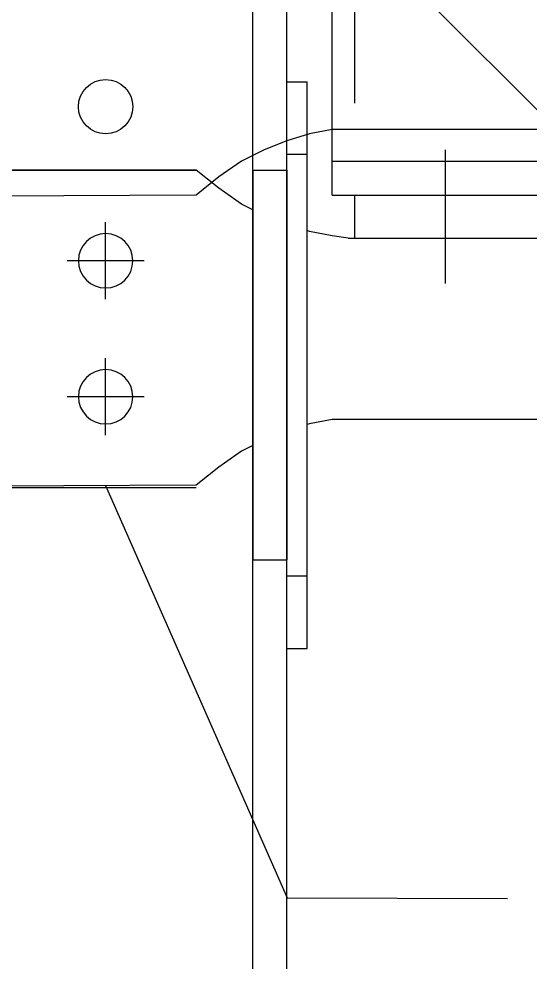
# Model space of a CAD drawing. Extents: x -668440 to 1010955, y -1678500 to 210463.
# Drawn here: x -556830 to -554574, y -1002108 to -997946 of the extents above; entities that cross this region are included whole.
import ezdxf

# ---------------------------------------------------------------- set-up
doc = ezdxf.new("R2010")
doc.units = 0
doc.header["$MEASUREMENT"] = 0
doc.layers.get('0').update_dxf_attribs({"color": 3, "linetype": 'CONTINUOUS'})
doc.layers.get('Defpoints').update_dxf_attribs({"color": 251, "linetype": 'CONTINUOUS'})
doc.layers.add('00_ADDL', color=253, linetype='CONTINUOUS', plot=False)
for name, color, linetype in [('_1-3_L-CS', 1, 'CONTINUOUS'), ('_5-6_GS-M', 6, 'CONTINUOUS'), ('BEAM_H-596x199x10x15x13', 7, 'CONTINUOUS'), ('BOLT', 4, 'CONTINUOUS'), ('C400-N19-6M22_d', 7, 'CONTINUOUS'), ('C400-R25-6M22_d', 7, 'CONTINUOUS'), ('cfhole_d', 7, 'CONTINUOUS'), ('cfr_d', 7, 'CONTINUOUS'), ('chole', 7, 'CONTINUOUS'), ('COL_H-300x300x10x15x13', 7, 'CONTINUOUS'), ('cwr_d', 7, 'CONTINUOUS')]:
    doc.layers.add(name, color=color, linetype=linetype)
doc.styles.add('DRACAD', font='txt', dxfattribs={"width": 0.85, "bigfont": 'extfont2'})
doc.styles.get("Standard").update_dxf_attribs({"font": 'Osaka.ttc'})
doc.dimstyles.new('ISO-25', dxfattribs={"dimtxt": 2.5, "dimasz": 2.5, "dimexe": 1.25, "dimexo": 0.625, "dimtad": 1, "dimdec": 4, "dimdsep": 46, "dimtxsty": 'Standard', "dimcen": 2.5, "dimadec": 0, "dimazin": 0, "dimtfac": 1, "dimtdec": 4, "dimtmove": 0, "dimatfit": 3, "dimfxl": 1, "dimtolj": 1, "dimtzin": 0, "dimarcsym": 0})

# ---------------------------------------------------------------- blocks, each defined once
blk = doc.blocks.new('_ORIGIN')
at = {"color": 0, "linetype": 'ByBlock', "lineweight": -2}
blk.add_line((0, 0), (-1, 0), dxfattribs=at)
blk.add_circle((0, 0), 0.5, dxfattribs=at)
blk = doc.blocks.new('*D10650')
at = {"layer": '_5-6_GS-M', "color": 0, "lineweight": -2}
for p, q in [((-222684.62, -403611.95), (-222734.62, -403611.95)), ((-222634.62, -403851.08), (-222634.62, -403610.7)), ((-222604.62, -403611.95), (-222634.62, -403611.95)), ((-222604.62, -404456.58), (-222604.62, -403610.7)), ((-222554.62, -403611.95), (-222042.99, -403611.95))]:
    blk.add_line(p, q, dxfattribs=at)
at = {"layer": 'Defpoints', "color": 0}
for p in [(-222634.62, -403611.95), (-222634.62, -403901.08), (-222604.62, -404506.58)]:
    blk.add_point(p, dxfattribs=at)
at = {"layer": '_5-6_GS-M', "color": 0, "linetype": 'ByBlock', "lineweight": -2, "xscale": 50, "yscale": 50, "zscale": 50}
blk.add_blockref('_ORIGIN', (-222634.62, -403611.95), dxfattribs=at)
at = {"layer": '_5-6_GS-M', "color": 0, "linetype": 'ByBlock', "lineweight": -2, "xscale": 50, "yscale": 50, "zscale": 50, "rotation": 180}
blk.add_blockref('_ORIGIN', (-222604.62, -403611.95), dxfattribs=at)
at = {"layer": '_5-6_GS-M', "color": 0, "insert": (-222273.36, -403525.28), "char_height": 50, "attachment_point": 5, "style": 'DRACAD'}
blk.add_mtext('\\A1;\\A1;柱フェイスから\\P金物底板端部：30', dxfattribs=at)
blk = doc.blocks.new('剛接合部C1Y')
at = {"layer": '00_ADDL'}
blk.add_line((-223684.62063, -403299.07507), (-221884.62063, -405099.07507), dxfattribs=at)
at = {"layer": '_1-3_L-CS'}
for p, q in [((-222714.62063, -404625.27507), (-222634.52507, -404807.21283)), ((-222634.52507, -404807.21283), (-222537.2322, -404807.51848))]:
    blk.add_line(p, q, dxfattribs=at)
at = {"layer": 'BEAM_H-596x199x10x15x13'}
for p, q in [((-222614.62063, -404497.07507), (-222614.62063, -403901.07507)), ((-222614.62063, -404482.07507), (-221884.62063, -404482.07507)), ((-222614.62063, -404497.07507), (-221884.62063, -404497.07507))]:
    blk.add_line(p, q, dxfattribs=at)
at = {"layer": 'BOLT'}
for p, q in [((-222564.62063, -404536.07507), (-222564.62063, -404477.07507)), ((-222714.62063, -404543.07507), (-222714.62063, -404509.07507)), ((-222697.62063, -404526.07507), (-222731.62063, -404526.07507)), ((-222714.62063, -404603.07507), (-222714.62063, -404569.07507)), ((-222697.62063, -404586.07507), (-222731.62063, -404586.07507))]:
    blk.add_line(p, q, dxfattribs=at)
at = {"layer": 'C400-N19-6M22_d'}
for p, q in [((-222874.62063, -404486.07507), (-222674.62063, -404486.07507)), ((-222664.62063, -404494.07507), (-222674.62063, -404486.07507)), ((-222654.62063, -404501.07507), (-222664.62063, -404494.07507)), ((-222654.62063, -404501.07507), (-222664.62063, -404494.07507)), ((-222604.62063, -404516.07507), (-222604.62063, -404497.07507)), ((-222604.62063, -404497.07507), (-222224.62063, -404497.07507)), ((-222649.62063, -404503.57507), (-222654.62063, -404501.07507)), ((-222624.62063, -404513.07507), (-222625.62063, -404512.77507)), ((-222614.62063, -404515.07507), (-222624.62063, -404513.07507)), ((-222614.62063, -404515.07507), (-222624.62063, -404513.07507)), ((-222607.62063, -404516.07507), (-222614.62063, -404515.07507)), ((-222607.62063, -404516.07507), (-222224.62063, -404516.07507)), ((-222624.62063, -404598.07507), (-222625.62063, -404598.37507)), ((-222614.62063, -404596.07507), (-222624.62063, -404598.07507)), ((-222614.62063, -404596.07507), (-222624.62063, -404598.07507)), ((-222414.62063, -404596.07507), (-222614.62063, -404596.07507)), ((-222649.62063, -404607.57507), (-222654.62063, -404610.07507)), ((-222654.62063, -404610.07507), (-222664.62063, -404617.07507)), ((-222654.62063, -404610.07507), (-222664.62063, -404617.07507)), ((-222664.62063, -404617.07507), (-222674.62063, -404625.07507)), ((-222674.62063, -404625.07507), (-222874.62063, -404626.07507))]:
    blk.add_line(p, q, dxfattribs=at)
at = {"layer": 'C400-N19-6M22_d', "extrusion": (6.12323e-17, 0, -1)}
for centre in [(222714.62063, -404526.07507), (222714.62063, -404586.07507)]:
    blk.add_circle(centre, 12, dxfattribs=at)
at = {"layer": 'C400-R25-6M22_d'}
for p, q in [((-222624.62063, -404470.07507), (-222634.62063, -404473.07507)), ((-222614.62063, -404468.07507), (-222624.62063, -404470.07507)), ((-222624.62063, -404470.07507), (-222624.62063, -404470.07507)), ((-222606.62063, -404468.07507), (-222614.62063, -404468.07507)), ((-222614.62063, -404468.07507), (-222614.62063, -404468.07507)), ((-222606.62063, -404468.07507), (-222606.62063, -404468.07507)), ((-222414.62063, -404468.07507), (-222606.62063, -404468.07507)), ((-222634.62063, -404473.07507), (-222644.62063, -404477.07507)), ((-222634.62063, -404473.07507), (-222634.62063, -404473.07507)), ((-222644.62063, -404477.07507), (-222654.62063, -404482.07507)), ((-222644.62063, -404477.07507), (-222644.62063, -404477.07507)), ((-222654.62063, -404482.07507), (-222664.62063, -404489.07507)), ((-222654.62063, -404482.07507), (-222654.62063, -404482.07507)), ((-222664.62063, -404489.07507), (-222674.62063, -404497.07507)), ((-222664.62063, -404489.07507), (-222664.62063, -404489.07507)), ((-222674.62063, -404497.07507), (-222874.62063, -404498.07507)), ((-222674.62063, -404497.07507), (-222674.62063, -404497.07507))]:
    blk.add_line(p, q, dxfattribs=at)
blk.add_circle((-222714.62063, -404458.07507), 12, dxfattribs=at)
at = {"layer": 'cfhole_d'}
for p, q in [((-222649.62063, -404486.07507), (-222649.62063, -404658.07507)), ((-222649.62063, -404486.07507), (-222634.62063, -404486.07507)), ((-222634.62063, -404486.07507), (-222634.62063, -404658.07507)), ((-222649.62063, -404658.07507), (-222634.62063, -404658.07507))]:
    blk.add_line(p, q, dxfattribs=at)
at = {"layer": 'cfr_d'}
for p, q in [((-222634.62063, -404697.07507), (-222634.62063, -404447.07507)), ((-222634.62063, -404447.07507), (-222625.62063, -404447.07507)), ((-222625.62063, -404697.07507), (-222625.62063, -404447.07507)), ((-222634.62063, -404479.07507), (-222625.62063, -404479.07507)), ((-222634.62063, -404665.07507), (-222625.62063, -404665.07507)), ((-222634.62063, -404697.07507), (-222625.62063, -404697.07507))]:
    blk.add_line(p, q, dxfattribs=at)
at = {"layer": 'chole', "extrusion": (6.12323e-17, 0, -1)}
for centre in [(222714.62063, -404526.07507), (222714.62063, -404586.07507)]:
    blk.add_circle(centre, 12, dxfattribs=at)
at = {"layer": 'COL_H-300x300x10x15x13'}
for p, q in [((-222649.62063, -405099.07507), (-222649.62063, -403901.07507)), ((-222634.62063, -405099.07507), (-222634.62063, -403901.07507))]:
    blk.add_line(p, q, dxfattribs=at)
at = {"layer": 'cwr_d'}
for p, q in [((-222674.62063, -404486.07507), (-222874.62063, -404486.07507)), ((-222874.62063, -404626.07507), (-222674.62063, -404626.07507))]:
    blk.add_line(p, q, dxfattribs=at)
at = {"layer": 'cwr_d', "extrusion": (6.12323e-17, 0, -1)}
for centre in [(222714.62063, -404526.07507), (222714.62063, -404586.07507)]:
    blk.add_circle(centre, 12, dxfattribs=at)
at = {"layer": '_5-6_GS-M'}
dim = blk.add_linear_dim(base=(-222634.62063, -403611.94755), p1=(-222604.62063, -404506.57507), p2=(-222634.62063, -403901.07507), text='\\A1;柱フェイスから\\P金物底板端部：<>', dimstyle='ISO-25', override={"dimtxt": 50, "dimasz": 50, "dimexo": 50, "dimgap": 20, "dimdec": 0, "dimtxsty": 'DRACAD', "dimblk1": 'ORIGIN', "dimblk2": 'ORIGIN', "dimsah": 1, "dimtfill": 0, "dimtfillclr": 0}, dxfattribs=at)
dim.commit()
dim.dimension.update_dxf_attribs({"geometry": '*D10650', "text_midpoint": (-222273.36021, -403611.94755), "dimtype": 160})

msp = doc.modelspace()

# ---------------------------------------------------------------- block references
at = {"xscale": 10, "yscale": 10, "zscale": 10}
msp.add_blockref('剛接合部C1Y', (1670698.6842, 3046247.35843, 5600), dxfattribs=at)

doc.saveas('drawing.dxf')
